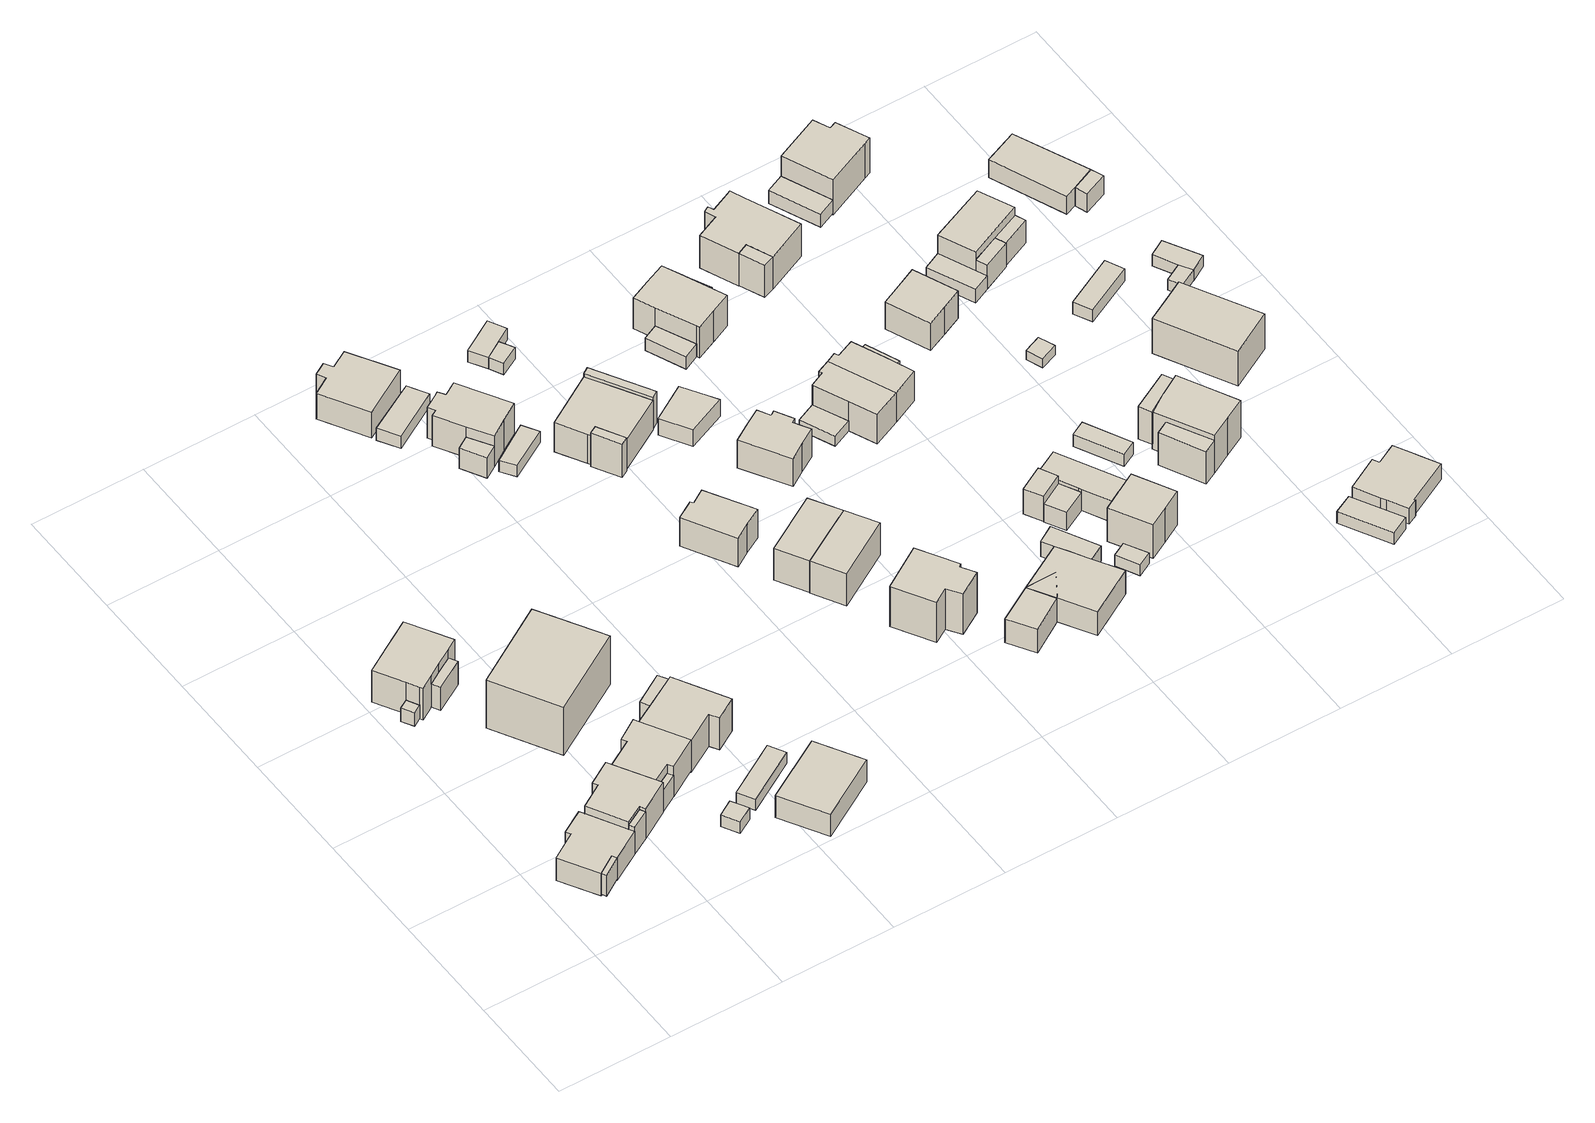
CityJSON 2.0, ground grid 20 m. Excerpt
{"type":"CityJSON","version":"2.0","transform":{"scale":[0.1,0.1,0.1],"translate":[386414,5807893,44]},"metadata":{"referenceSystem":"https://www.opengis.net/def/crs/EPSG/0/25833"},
"CityObjects":{
"building1":{"type":"Building","attributes":{"Gemeindeschluessel":"11000006","BezugspunktDach":"2200","function":"51009_1610","measuredHeight":4.49,"storeysAboveGround":0},"address":[{"country":"Germany","locality":"Berlin"}],"geometry":[{"type":"Solid","lod":"1","boundaries":[[[[0,1,2,3]],[[4,5,6,7]],[[4,7,3,2]],[[5,4,2,1]],[[6,5,1,0]],[[7,6,0,3]]]]}]},
"building2":{"type":"Building","attributes":{"Gemeindeschluessel":"11000006","BezugspunktDach":"2200","function":"31001_1010","measuredHeight":4.86,"storeysAboveGround":1},"address":[{"country":"Germany","locality":"Berlin","thoroughfareNumber":"82C","thoroughfareName":"Schütte-Lanz-Straße"}],"geometry":[{"type":"Solid","lod":"1","boundaries":[[[[3,2,1,8,9,10,11,12,13,14]],[[15,16,17,18,19,20,21,22,23,24]],[[15,24,14,13]],[[16,15,13,12]],[[17,16,12,11]],[[18,17,11,10]],[[19,18,10,9]],[[20,19,9,8]],[[21,20,8,1]],[[22,21,1,2]],[[23,22,2,3]],[[24,23,3,14]]]]}]},
"building3":{"type":"Building","attributes":{"Gemeindeschluessel":"11000006","BezugspunktDach":"2200","function":"51009_1610","measuredHeight":5.76,"storeysAboveGround":0},"address":[{"country":"Germany","locality":"Berlin"}],"geometry":[{"type":"Solid","lod":"1","boundaries":[[[[25,26,27,28]],[[29,30,20,19]],[[29,19,28,27]],[[30,29,27,26]],[[20,30,26,25]],[[19,20,25,28]]]]}]},
"building4":{"type":"Building","attributes":{"Gemeindeschluessel":"11000006","BezugspunktDach":"2200","function":"31001_1010","measuredHeight":9.33,"storeysAboveGround":1},"address":[{"country":"Germany","locality":"Berlin","thoroughfareNumber":"82B","thoroughfareName":"Schütte-Lanz-Straße"}],"geometry":[{"type":"Solid","lod":"1","boundaries":[[[[31,32,33,34,35,36,37,38,39,40]],[[41,42,43,44,45,46,30,29,19,18]],[[41,18,40,39]],[[42,41,39,38]],[[43,42,38,37]],[[44,43,37,36]],[[45,44,36,35]],[[46,45,35,34]],[[30,46,34,33]],[[29,30,33,32]],[[19,29,32,31]],[[18,19,31,40]]]]}]},
"building5":{"type":"Building","attributes":{"Gemeindeschluessel":"11000006","function":"31001_1010"},"address":[{"country":"Germany","locality":"Berlin","thoroughfareNumber":"78","thoroughfareName":"Schütte-Lanz-Straße"}],"children":["building5-1","building5-2","building5-3"]},
"building5-1":{"type":"BuildingPart","attributes":{"BezugspunktDach":"2200","measuredHeight":8.19,"storeysAboveGround":2},"parents":["building5"],"geometry":[{"type":"MultiSurface","lod":"1","boundaries":[[[47,48,49,50,51,52,53,54,55,56]],[[57,58,59,60,61,62,63,64,65,66]],[[57,66,56,55]],[[58,57,55,54]],[[59,58,54,53]],[[60,59,53,52]],[[67,68,69,52,51]],[[61,60,70,71]],[[72,67,71,73,62,61,51,50]],[[63,62,50,49]],[[64,63,49,48]],[[74,75,76,77,74,65,64,48,47]],[[66,65,47,56]],[[71,70,69,68,67]],[[73,71,67,72]],[[77,76,75,74]]]}]},
"building5-2":{"type":"BuildingPart","attributes":{"BezugspunktDach":"2200","measuredHeight":2.91,"storeysAboveGround":2},"parents":["building5"],"geometry":[{"type":"Solid","lod":"1","boundaries":[[[[78,76,75,79]],[[74,77,80,81]],[[74,81,79,75]],[[80,77,76,78]],[[81,80,78,79]],[[74,75,76,77]]]]}]},
"building5-3":{"type":"BuildingPart","attributes":{"BezugspunktDach":"2200","measuredHeight":5.01,"storeysAboveGround":2},"parents":["building5"],"geometry":[{"type":"MultiSurface","lod":"1","boundaries":[[[82,83,68,72]],[[70,84,85,73]],[[84,70,68,83]],[[85,84,83,82]],[[73,85,82,72]],[[70,71,67,68]],[[73,72,67,86,71]]]}]},
"building6":{"type":"Building","attributes":{"Gemeindeschluessel":"11000006","BezugspunktDach":"2200","function":"51009_1610","measuredHeight":4.44,"storeysAboveGround":0},"address":[{"country":"Germany","locality":"Berlin"}],"geometry":[{"type":"Solid","lod":"1","boundaries":[[[[87,88,89,90]],[[91,92,93,94]],[[91,94,90,89]],[[92,91,89,88]],[[93,92,88,87]],[[94,93,87,90]]]]}]},
"building7":{"type":"Building","attributes":{"Gemeindeschluessel":"11000006","BezugspunktDach":"2200","function":"31001_1010","measuredHeight":9.44,"storeysAboveGround":1},"address":[{"country":"Germany","locality":"Berlin","thoroughfareNumber":"82A","thoroughfareName":"Schütte-Lanz-Straße"}],"geometry":[{"type":"Solid","lod":"1","boundaries":[[[[35,95,96,97,98,99,100,101,36]],[[102,103,104,105,106,107,108,109,110]],[[102,110,36,101]],[[103,102,101,100]],[[104,103,100,99]],[[105,104,99,98]],[[106,105,98,97]],[[107,106,97,96]],[[108,107,96,95]],[[109,108,95,35]],[[110,109,35,36]]]]}]},
"building8":{"type":"Building","attributes":{"Gemeindeschluessel":"11000006","BezugspunktDach":"2200","function":"31001_2723","measuredHeight":2.49,"storeysAboveGround":1},"address":[{"country":"Germany","locality":"Berlin","thoroughfareNumber":"84 (2)","thoroughfareName":"Schütte-Lanz-Straße"}],"geometry":[{"type":"Solid","lod":"1","boundaries":[[[[111,112,113,114]],[[115,116,117,118]],[[115,118,114,113]],[[116,115,113,112]],[[117,116,112,111]],[[118,117,111,114]]]]}]},
"building9":{"type":"Building","attributes":{"Gemeindeschluessel":"11000006","BezugspunktDach":"2200","function":"31001_1010","measuredHeight":12.21,"storeysAboveGround":3},"address":[{"country":"Germany","locality":"Berlin","thoroughfareNumber":"80A","thoroughfareName":"Schütte-Lanz-Straße"}],"geometry":[{"type":"Solid","lod":"1","boundaries":[[[[119,120,121,122]],[[123,124,125,126]],[[123,126,122,121]],[[124,123,121,120]],[[125,124,120,119]],[[126,125,119,122]]]]}]},
"building10":{"type":"Building","attributes":{"Gemeindeschluessel":"11000006","function":"31001_1010"},"address":[{"country":"Germany","locality":"Berlin","thoroughfareNumber":"82","thoroughfareName":"Schütte-Lanz-Straße"}],"children":["building10-1","building10-2"]},
"building10-1":{"type":"BuildingPart","attributes":{"BezugspunktDach":"2200","measuredHeight":8.47,"storeysAboveGround":1},"parents":["building10"],"geometry":[{"type":"MultiSurface","lod":"1","boundaries":[[[127,128,129,130,131,132,133,134,135]],[[136,137,138,139,140,141,142,143,144]],[[136,144,135,134]],[[137,145,146,134,133]],[[138,137,133,132]],[[139,138,132,131]],[[140,139,131,130]],[[141,140,130,129]],[[142,141,129,128]],[[143,142,128,127]],[[144,143,127,135]],[[136,146,145,137]]]}]},
"building10-2":{"type":"BuildingPart","attributes":{"BezugspunktDach":"2200","measuredHeight":6.23,"storeysAboveGround":1},"parents":["building10"],"geometry":[{"type":"Solid","lod":"1","boundaries":[[[[146,145,147,148]],[[149,137,136,150]],[[149,150,148,147]],[[137,149,147,145]],[[150,136,146,148]],[[145,146,136,137]]]]}]},
"building11":{"type":"Building","attributes":{"Gemeindeschluessel":"11000006","BezugspunktDach":"2200","function":"31001_2463","measuredHeight":2.31,"storeysAboveGround":1},"address":[{"country":"Germany","locality":"Berlin","thoroughfareNumber":"84 (1)","thoroughfareName":"Schütte-Lanz-Straße"}],"geometry":[{"type":"Solid","lod":"1","boundaries":[[[[151,152,153,154]],[[155,156,157,158]],[[155,158,154,153]],[[156,155,153,152]],[[157,156,152,151]],[[158,157,151,154]]]]}]},
"building12":{"type":"Building","attributes":{"Gemeindeschluessel":"11000006","BezugspunktDach":"2200","function":"31001_1010","measuredHeight":4.84,"storeysAboveGround":1},"address":[{"country":"Germany","locality":"Berlin","thoroughfareNumber":"84","thoroughfareName":"Schütte-Lanz-Straße"}],"geometry":[{"type":"Solid","lod":"1","boundaries":[[[[159,160,161,162]],[[163,164,165,166]],[[163,166,162,161]],[[164,163,161,160]],[[165,164,160,159]],[[166,165,159,162]]]]}]},
"building13":{"type":"Building","attributes":{"Gemeindeschluessel":"11000006","BezugspunktDach":"2200","function":"31001_1010","measuredHeight":5.54,"storeysAboveGround":1},"address":[{"country":"Germany","locality":"Berlin","thoroughfareNumber":"73","thoroughfareName":"Schütte-Lanz-Straße"}],"geometry":[{"type":"Solid","lod":"1","boundaries":[[[[167,168,169,170,171,172,173,174]],[[175,176,177,178,179,180,181,182]],[[175,182,174,173]],[[176,175,173,172]],[[177,176,172,171]],[[178,177,171,170]],[[179,178,170,169]],[[180,179,169,168]],[[181,180,168,167]],[[182,181,167,174]]]]}]},
"building14":{"type":"Building","attributes":{"Gemeindeschluessel":"11000006","BezugspunktDach":"2200","function":"31001_2463","measuredHeight":2.65,"storeysAboveGround":1},"address":[{"country":"Germany","locality":"Berlin","thoroughfareNumber":"73 (1)","thoroughfareName":"Schütte-Lanz-Straße"}],"geometry":[{"type":"Solid","lod":"1","boundaries":[[[[183,184,185,186]],[[187,188,189,190]],[[187,190,186,185]],[[188,187,185,184]],[[189,188,184,183]],[[190,189,183,186]]]]}]},
"building15":{"type":"Building","attributes":{"Gemeindeschluessel":"11000006","function":"31001_1010"},"address":[{"country":"Germany","locality":"Berlin","thoroughfareNumber":"75","thoroughfareName":"Schütte-Lanz-Straße"}],"children":["building15-1","building15-2"]},
"building15-1":{"type":"BuildingPart","attributes":{"BezugspunktDach":"2200","measuredHeight":8.78,"storeysAboveGround":1},"parents":["building15"],"geometry":[{"type":"Solid","lod":"1","boundaries":[[[[191,192,193,194,195,196,197,198,199,200,201]],[[202,203,204,205,206,207,208,209,210,211,212]],[[202,212,201,200]],[[203,202,200,199]],[[204,203,199,198]],[[205,204,198,197]],[[206,205,197,196]],[[207,206,196,195]],[[208,207,195,194]],[[209,208,194,193]],[[210,209,193,192]],[[211,213,214,210,192,191]],[[212,211,191,201]],[[210,214,213,211]]]]}]},
"building15-2":{"type":"BuildingPart","attributes":{"BezugspunktDach":"2200","measuredHeight":4.42,"storeysAboveGround":1},"parents":["building15"],"geometry":[{"type":"Solid","lod":"1","boundaries":[[[[215,214,213,216]],[[211,210,217,218]],[[211,218,216,213]],[[217,210,214,215]],[[218,217,215,216]],[[210,211,213,214]]]]}]},
"building16":{"type":"Building","attributes":{"Gemeindeschluessel":"11000006","BezugspunktDach":"2200","function":"31001_2463","measuredHeight":2.71,"storeysAboveGround":1},"address":[{"country":"Germany","locality":"Berlin","thoroughfareNumber":"75 (1)","thoroughfareName":"Schütte-Lanz-Straße"}],"geometry":[{"type":"Solid","lod":"1","boundaries":[[[[219,220,221,222]],[[223,224,225,226]],[[223,226,222,221]],[[224,223,221,220]],[[225,224,220,219]],[[226,225,219,222]]]]}]},
"building17":{"type":"Building","attributes":{"Gemeindeschluessel":"11000006","BezugspunktDach":"2200","function":"31001_1010","measuredHeight":7.59,"storeysAboveGround":1},"address":[{"country":"Germany","locality":"Berlin","thoroughfareNumber":"81","thoroughfareName":"Schütte-Lanz-Straße"}],"geometry":[{"type":"Solid","lod":"1","boundaries":[[[[227,228,229,230,231,232,233,234]],[[235,236,237,238,239,240,241,242]],[[235,242,234,233]],[[236,235,233,232]],[[237,236,232,231]],[[238,237,231,230]],[[239,238,230,229]],[[240,239,229,228]],[[241,240,228,227]],[[242,241,227,234]]]]}]},
"building18":{"type":"Building","attributes":{"Gemeindeschluessel":"11000006","BezugspunktDach":"2200","function":"51009_1610","measuredHeight":7.21,"storeysAboveGround":0},"address":[{"country":"Germany","locality":"Berlin"}],"geometry":[{"type":"Solid","lod":"1","boundaries":[[[[243,244,245,246]],[[247,248,249,250]],[[247,250,246,245]],[[248,247,245,244]],[[249,248,244,243]],[[250,249,243,246]]]]}]},
"building19":{"type":"Building","attributes":{"Gemeindeschluessel":"11000006","BezugspunktDach":"2200","function":"31001_1010","measuredHeight":7.98,"storeysAboveGround":1},"address":[{"country":"Germany","locality":"Berlin","thoroughfareNumber":"77","thoroughfareName":"Schütte-Lanz-Straße"}],"geometry":[{"type":"Solid","lod":"1","boundaries":[[[[251,252,253,254,255,256,257,258]],[[259,260,261,262,263,264,265,266]],[[259,266,258,257]],[[260,259,257,256]],[[261,260,256,255]],[[262,261,255,254]],[[263,262,254,253]],[[264,263,253,252]],[[265,264,252,251]],[[266,265,251,258]]]]}]},
"building20":{"type":"Building","attributes":{"Gemeindeschluessel":"11000006","BezugspunktDach":"2200","function":"31001_1010","measuredHeight":9.5,"storeysAboveGround":1},"address":[{"country":"Germany","locality":"Berlin","thoroughfareNumber":"83","thoroughfareName":"Schütte-Lanz-Straße"}],"geometry":[{"type":"Solid","lod":"1","boundaries":[[[[267,268,269,270]],[[271,272,273,274]],[[271,274,270,269]],[[272,271,269,268]],[[273,272,268,267]],[[274,273,267,270]]]]}]},
"building21":{"type":"Building","attributes":{"Gemeindeschluessel":"11000006","BezugspunktDach":"2200","function":"31001_1010","measuredHeight":9.6,"storeysAboveGround":1},"address":[{"country":"Germany","locality":"Berlin","thoroughfareNumber":"83A","thoroughfareName":"Schütte-Lanz-Straße"}],"geometry":[{"type":"Solid","lod":"1","boundaries":[[[[275,276,268,277,267]],[[278,279,280,281,282]],[[278,282,267,277]],[[279,278,277,268]],[[280,279,268,276]],[[281,280,276,275]],[[282,281,275,267]]]]}]},
"building22":{"type":"Building","attributes":{"Gemeindeschluessel":"11000006","BezugspunktDach":"2200","function":"51009_1610","measuredHeight":2.47,"storeysAboveGround":0},"address":[{"country":"Germany","locality":"Berlin"}],"geometry":[{"type":"Solid","lod":"1","boundaries":[[[[283,284,285,286]],[[287,288,289,290]],[[287,290,286,285]],[[288,287,285,284]],[[289,288,284,283]],[[290,289,283,286]]]]}]},
"building23":{"type":"Building","attributes":{"Gemeindeschluessel":"11000006","BezugspunktDach":"2200","function":"31001_2723","measuredHeight":2.46,"storeysAboveGround":1},"address":[{"country":"Germany","locality":"Berlin","thoroughfareNumber":"75 (2)","thoroughfareName":"Schütte-Lanz-Straße"}],"geometry":[{"type":"Solid","lod":"1","boundaries":[[[[286,285,291,292,293]],[[294,295,287,290,296]],[[294,296,293,292]],[[295,294,292,291]],[[287,295,291,285]],[[290,287,285,286]],[[296,290,286,293]]]]}]},
"building24":{"type":"Building","attributes":{"Gemeindeschluessel":"11000006","function":"31001_1010"},"address":[{"country":"Germany","locality":"Berlin","thoroughfareNumber":"85","thoroughfareName":"Schütte-Lanz-Straße"}],"children":["building24-1","building24-2"]},
"building24-1":{"type":"BuildingPart","attributes":{"BezugspunktDach":"2200","measuredHeight":10.69,"storeysAboveGround":2},"parents":["building24"],"geometry":[{"type":"Solid","lod":"1","boundaries":[[[[297,298,299,300,301,302,303,304]],[[305,306,307,308,309,310,311,312]],[[305,312,304,303]],[[306,305,303,302]],[[307,306,302,301]],[[308,307,301,300]],[[309,308,300,299]],[[310,309,299,298]],[[311,310,298,297]],[[312,311,297,304]]]]}]},
"building24-2":{"type":"BuildingPart","attributes":{"BezugspunktDach":"2200","measuredHeight":8.4,"storeysAboveGround":2},"parents":["building24"],"geometry":[{"type":"Solid","lod":"1","boundaries":[[[[313,314,315,316]],[[317,318,319,320]],[[317,320,316,315]],[[318,317,315,314]],[[319,318,314,313]],[[320,319,313,316]]]]}]},
"building25":{"type":"Building","attributes":{"Gemeindeschluessel":"11000006","BezugspunktDach":"2200","function":"51009_1610","measuredHeight":6.86,"storeysAboveGround":0},"address":[{"country":"Germany","locality":"Berlin"}],"geometry":[{"type":"Solid","lod":"1","boundaries":[[[[321,322,323,324]],[[325,326,327,328]],[[325,328,324,323]],[[326,325,323,322]],[[327,326,322,321]],[[328,327,321,324]]]]}]},
"building26":{"type":"Building","attributes":{"Gemeindeschluessel":"11000006","BezugspunktDach":"2200","function":"31001_2463","measuredHeight":4.53,"storeysAboveGround":1},"address":[{"country":"Germany","locality":"Berlin","thoroughfareNumber":"77 (1)","thoroughfareName":"Schütte-Lanz-Straße"}],"geometry":[{"type":"Solid","lod":"1","boundaries":[[[[329,330,331,332,333]],[[334,335,336,337,338]],[[334,338,333,332]],[[335,334,332,331]],[[336,335,331,330]],[[337,336,330,329]],[[338,337,329,333]]]]}]},
"building27":{"type":"Building","attributes":{"Gemeindeschluessel":"11000006","BezugspunktDach":"2200","function":"31001_1010","measuredHeight":8.02,"storeysAboveGround":1},"address":[{"country":"Germany","locality":"Berlin","thoroughfareNumber":"2","thoroughfareName":"Sandhofweg"}],"geometry":[{"type":"Solid","lod":"1","boundaries":[[[[339,340,341,342,343,344,345,346,347,348]],[[349,350,351,352,353,354,355,356,357,358]],[[349,358,348,347]],[[350,349,347,346]],[[351,350,346,345]],[[352,351,345,344]],[[353,352,344,343]],[[354,353,343,342]],[[355,354,342,341]],[[356,355,341,340]],[[357,356,340,339]],[[358,357,339,348]]]]}]},
"building28":{"type":"Building","attributes":{"Gemeindeschluessel":"11000006","function":"31001_1010"},"address":[{"country":"Germany","locality":"Berlin","thoroughfareNumber":"44","thoroughfareName":"Silzer Weg"}],"children":["building28-1","building28-2"]},
"building28-1":{"type":"BuildingPart","attributes":{"BezugspunktDach":"2200","measuredHeight":6.18,"storeysAboveGround":1},"parents":["building28"],"geometry":[{"type":"Solid","lod":"1","boundaries":[[[[359,360,361,362,363,364,365]],[[366,367,368,369,370,371,372]],[[366,372,365,364]],[[367,366,364,363]],[[368,367,363,362]],[[369,368,362,361]],[[370,369,361,360]],[[371,370,360,359]],[[372,371,359,365]]]]}]},
"building28-2":{"type":"BuildingPart","attributes":{"BezugspunktDach":"2200","measuredHeight":6.18,"storeysAboveGround":1},"parents":["building28"],"geometry":[{"type":"Solid","lod":"1","boundaries":[[[[373,359,374,365,375]],[[372,376,371,377,378]],[[372,378,375,365]],[[376,372,365,374]],[[371,376,374,359]],[[377,371,359,373]],[[378,377,373,375]]]]}]},
"building29":{"type":"Building","attributes":{"Gemeindeschluessel":"11000006","BezugspunktDach":"2200","function":"31001_2463","measuredHeight":2.67,"storeysAboveGround":1},"address":[{"country":"Germany","locality":"Berlin","thoroughfareNumber":"3 (1)","thoroughfareName":"Sandhofweg"}],"geometry":[{"type":"Solid","lod":"1","boundaries":[[[[379,380,381,382]],[[383,384,385,386]],[[383,386,382,381]],[[384,383,381,380]],[[385,384,380,379]],[[386,385,379,382]]]]}]},
"building30":{"type":"Building","attributes":{"Gemeindeschluessel":"11000006","BezugspunktDach":"2200","function":"31001_2463","measuredHeight":2.14,"storeysAboveGround":1},"address":[{"country":"Germany","locality":"Berlin","thoroughfareNumber":"4 (1)","thoroughfareName":"Sandhofweg"}],"geometry":[{"type":"Solid","lod":"1","boundaries":[[[[387,388,389,390]],[[391,392,393,394]],[[391,394,390,389]],[[392,391,389,388]],[[393,392,388,387]],[[394,393,387,390]]]]}]},
"building31":{"type":"Building","attributes":{"Gemeindeschluessel":"11000006","BezugspunktDach":"2200","function":"51009_1610","measuredHeight":3.08,"storeysAboveGround":0},"address":[{"country":"Germany","locality":"Berlin"}],"geometry":[{"type":"Solid","lod":"1","boundaries":[[[[395,396,397,398]],[[399,400,401,402]],[[399,402,398,397]],[[400,399,397,396]],[[401,400,396,395]],[[402,401,395,398]]]]}]},
"building32":{"type":"Building","attributes":{"Gemeindeschluessel":"11000006","function":"31001_1010"},"address":[{"country":"Germany","locality":"Berlin","thoroughfareNumber":"3","thoroughfareName":"Sandhofweg"}],"children":["building32-1","building32-2"]},
"building32-1":{"type":"BuildingPart","attributes":{"BezugspunktDach":"2200","measuredHeight":8.75,"storeysAboveGround":2},"parents":["building32"],"geometry":[{"type":"MultiSurface","lod":"1","boundaries":[[[403,404,405,406,407,408,409,410,411,412]],[[413,414,415,416,417,418,419,384,383,420]],[[413,420,412,411]],[[414,413,411,410]],[[415,414,410,409]],[[421,422,415,409,408]],[[417,416,408,407]],[[418,417,407,406]],[[419,418,406,405]],[[384,419,405,404]],[[383,384,404,403]],[[420,383,403,412]],[[423,416,415,422,421]]]}]},
"building32-2":{"type":"BuildingPart","attributes":{"BezugspunktDach":"2200","measuredHeight":4.43,"storeysAboveGround":2},"parents":["building32"],"geometry":[{"type":"MultiSurface","lod":"1","boundaries":[[[421,424,425,422]],[[426,427,416,415]],[[426,415,422,425]],[[427,426,425,424]],[[416,427,424,421]],[[416,428,416,415]],[[415,416,428,421,422]]]}]},
"building33":{"type":"Building","attributes":{"Gemeindeschluessel":"11000006","BezugspunktDach":"2200","function":"31001_2463","measuredHeight":3.23,"storeysAboveGround":1},"address":[{"country":"Germany","locality":"Berlin","thoroughfareNumber":"44 (1)","thoroughfareName":"Silzer Weg"}],"geometry":[{"type":"Solid","lod":"1","boundaries":[[[[397,396,429,430,431]],[[432,433,434,435,436]],[[432,436,431,430]],[[433,432,430,429]],[[434,433,429,396]],[[435,434,396,397]],[[436,435,397,431]]]]}]},
"building34":{"type":"Building","attributes":{"Gemeindeschluessel":"11000006","BezugspunktDach":"2200","function":"31001_1010","measuredHeight":6.93,"storeysAboveGround":2},"address":[{"country":"Germany","locality":"Berlin","thoroughfareNumber":"4","thoroughfareName":"Sandhofweg"}],"geometry":[{"type":"Solid","lod":"1","boundaries":[[[[437,438,439,440,441,442,443]],[[444,445,446,447,448,392,391]],[[444,391,443,442]],[[445,444,442,441]],[[446,445,441,440]],[[447,446,440,439]],[[448,447,439,438]],[[392,448,438,437]],[[391,392,437,443]]]]}]},
"building35":{"type":"Building","attributes":{"Gemeindeschluessel":"11000006","BezugspunktDach":"2200","function":"31001_2463","measuredHeight":2.28,"storeysAboveGround":1},"address":[{"country":"Germany","locality":"Berlin","thoroughfareNumber":"42 (1)","thoroughfareName":"Silzer Weg"}],"geometry":[{"type":"Solid","lod":"1","boundaries":[[[[449,450,451,452]],[[453,454,455,456]],[[453,456,452,451]],[[454,453,451,450]],[[455,454,450,449]],[[456,455,449,452]]]]}]},
"building36":{"type":"Building","attributes":{"Gemeindeschluessel":"11000006","BezugspunktDach":"2200","function":"51009_1610","measuredHeight":5.42,"storeysAboveGround":0},"address":[{"country":"Germany","locality":"Berlin"}],"geometry":[{"type":"Solid","lod":"1","boundaries":[[[[457,458,459,460]],[[461,462,463,464]],[[461,464,460,459]],[[462,461,459,458]],[[463,462,458,457]],[[464,463,457,460]]]]}]},
"building37":{"type":"Building","attributes":{"Gemeindeschluessel":"11000006","BezugspunktDach":"2200","function":"31001_1010","measuredHeight":6.86,"storeysAboveGround":2},"address":[{"country":"Germany","locality":"Berlin","thoroughfareNumber":"4A","thoroughfareName":"Sandhofweg"}],"geometry":[{"type":"Solid","lod":"1","boundaries":[[[[439,465,466,467,468,469,440]],[[470,471,472,473,474,447,446]],[[470,446,440,469]],[[471,470,469,468]],[[472,471,468,467]],[[473,472,467,466]],[[474,473,466,465]],[[447,474,465,439]],[[446,447,439,440]]]]}]},
"building38":{"type":"Building","attributes":{"Gemeindeschluessel":"11000006","function":"31001_1010"},"address":[{"country":"Germany","locality":"Berlin","thoroughfareNumber":"42A","thoroughfareName":"Silzer Weg"}],"children":["building38-1","building38-2"]},
"building38-1":{"type":"BuildingPart","attributes":{"BezugspunktDach":"2200","measuredHeight":5.32,"storeysAboveGround":1},"parents":["building38"],"geometry":[{"type":"MultiSurface","lod":"1","boundaries":[[[475,476,477,478,479,480,481,482]],[[483,484,485,486,487,488,489,490]],[[483,490,482,481]],[[484,483,481,480]],[[485,484,480,479]],[[486,485,479,478]],[[487,486,478,477]],[[491,492,477,476]],[[489,493,491,488,476,475]],[[490,489,475,482]],[[488,487,492,491]],[[488,491,493,489]]]}]},
"building38-2":{"type":"BuildingPart","attributes":{"BezugspunktDach":"2200","measuredHeight":3.89,"storeysAboveGround":1},"parents":["building38"],"geometry":[{"type":"MultiSurface","lod":"1","boundaries":[[[494,492,493,495]],[[489,487,496,497]],[[489,497,495,493]],[[496,487,492,494]],[[497,496,494,495]],[[488,491,492,487]],[[493,491,488,489]]]}]},
"building39":{"type":"Building","attributes":{"Gemeindeschluessel":"11000006","BezugspunktDach":"2200","function":"31001_2463","measuredHeight":2.87,"storeysAboveGround":1},"address":[{"country":"Germany","locality":"Berlin","thoroughfareNumber":"4A (1)","thoroughfareName":"Sandhofweg"}],"geometry":[{"type":"Solid","lod":"1","boundaries":[[[[498,499,500,501]],[[502,503,504,505]],[[502,505,501,500]],[[503,502,500,499]],[[504,503,499,498]],[[505,504,498,501]]]]}]},
"building40":{"type":"Building","attributes":{"Gemeindeschluessel":"11000006","BezugspunktDach":"2200","function":"31001_1010","measuredHeight":9.39,"storeysAboveGround":1},"address":[{"country":"Germany","locality":"Berlin","thoroughfareNumber":"42","thoroughfareName":"Silzer Weg"}],"geometry":[{"type":"Solid","lod":"1","boundaries":[[[[506,507,508,509,510,511,512]],[[513,514,515,516,517,518,519]],[[513,519,512,511]],[[514,513,511,510]],[[515,514,510,509]],[[516,515,509,508]],[[517,516,508,507]],[[518,517,507,506]],[[519,518,506,512]]]]}]},
"building41":{"type":"Building","attributes":{"Gemeindeschluessel":"11000006","function":"31001_1010"},"address":[{"country":"Germany","locality":"Berlin","thoroughfareNumber":"5","thoroughfareName":"Sandhofweg"}],"children":["building41-1","building41-2"]},
"building41-1":{"type":"BuildingPart","attributes":{"BezugspunktDach":"2200","measuredHeight":6.99,"storeysAboveGround":2},"parents":["building41"],"geometry":[{"type":"MultiSurface","lod":"1","boundaries":[[[520,521,522,523,524,525,526,527,528,529,530,531]],[[532,533,534,535,536,537,538,539,540,541,542,543]],[[532,543,531,530]],[[533,532,530,529]],[[534,533,529,528]],[[535,534,528,527]],[[536,535,527,526]],[[537,536,526,525]],[[538,537,525,524]],[[539,538,524,523]],[[540,539,523,522]],[[541,540,544,545,546,521,522,521]],[[542,541,546,547]],[[543,542,520,531]],[[522,521,546,545,544]],[[547,546,521,520]]]}]},
"building41-2":{"type":"BuildingPart","attributes":{"BezugspunktDach":"2200","measuredHeight":6.87,"storeysAboveGround":2},"parents":["building41"],"geometry":[{"type":"MultiSurface","lod":"1","boundaries":[[[548,522,521,520]],[[546,545,549,547]],[[549,545,522,548]],[[547,549,548,520]],[[546,547,550,520,521]],[[546,521,522,545]]]}]},
"building42":{"type":"Building","attributes":{"Gemeindeschluessel":"11000006","BezugspunktDach":"2200","function":"31001_2463","measuredHeight":2.59,"storeysAboveGround":1},"address":[{"country":"Germany","locality":"Berlin","thoroughfareNumber":"40 (1)","thoroughfareName":"Silzer Weg"}],"geometry":[{"type":"Solid","lod":"1","boundaries":[[[[551,552,553,554]],[[555,556,557,558]],[[555,558,554,553]],[[556,555,553,552]],[[557,556,552,551]],[[558,557,551,554]]]]}]},
"building43":{"type":"Building","attributes":{"Gemeindeschluessel":"11000006","BezugspunktDach":"2200","function":"31001_1010","measuredHeight":7.5,"storeysAboveGround":1},"address":[{"country":"Germany","locality":"Berlin","thoroughfareNumber":"6","thoroughfareName":"Sandhofweg"}],"geometry":[{"type":"Solid","lod":"1","boundaries":[[[[559,560,561,562,563,564]],[[565,566,567,568,569,570]],[[565,570,564,563]],[[566,565,563,562]],[[567,566,562,561]],[[568,567,561,560]],[[569,568,560,559]],[[570,569,559,564]]]]}]},
"building44":{"type":"Building","attributes":{"Gemeindeschluessel":"11000006","BezugspunktDach":"2200","function":"31001_2723","measuredHeight":2.01,"storeysAboveGround":1},"address":[{"country":"Germany","locality":"Berlin","thoroughfareNumber":"6 (1)","thoroughfareName":"Sandhofweg"}],"geometry":[{"type":"Solid","lod":"1","boundaries":[[[[571,572,573,574]],[[575,576,577,578]],[[575,578,574,573]],[[576,575,573,572]],[[577,576,572,571]],[[578,577,571,574]]]]}]},
"building45":{"type":"Building","attributes":{"Gemeindeschluessel":"11000006","function":"31001_1010"},"address":[{"country":"Germany","locality":"Berlin","thoroughfareNumber":"40","thoroughfareName":"Silzer Weg"}],"children":["building45-1","building45-2","building45-3"]},
"building45-1":{"type":"BuildingPart","attributes":{"BezugspunktDach":"2200","measuredHeight":9.13,"storeysAboveGround":1},"parents":["building45"],"geometry":[{"type":"MultiSurface","lod":"1","boundaries":[[[579,580,581,582,583,584]],[[585,586,587,588,589,590]],[[591,592,593,590,584,583]],[[594,591,585,583,582]],[[587,586,582,581]],[[588,587,581,580]],[[589,588,580,579]],[[590,595,596,597,579,584]],[[585,593,592,591]],[[598,586,585,591,594]],[[589,597,596,595]]]}]},
"building45-2":{"type":"BuildingPart","attributes":{"BezugspunktDach":"2200","measuredHeight":7,"storeysAboveGround":1},"parents":["building45"],"geometry":[{"type":"MultiSurface","lod":"1","boundaries":[[[592,594,599,600]],[[601,586,593,602]],[[601,602,600,599]],[[586,601,599,594]],[[602,593,592,600]],[[593,603,585,591,592]],[[594,591,585,586]]]}]},
"building45-3":{"type":"BuildingPart","attributes":{"BezugspunktDach":"2200","measuredHeight":7,"storeysAboveGround":1},"parents":["building45"],"geometry":[{"type":"Solid","lod":"1","boundaries":[[[[604,597,596,605]],[[595,589,606,607]],[[595,607,605,596]],[[606,589,597,604]],[[607,606,604,605]],[[596,597,589,595]]]]}]},
"building46":{"type":"Building","attributes":{"Gemeindeschluessel":"11000006","BezugspunktDach":"2200","function":"31001_2463","measuredHeight":3.34,"storeysAboveGround":1},"address":[{"country":"Germany","locality":"Berlin","thoroughfareNumber":"8 (1)","thoroughfareName":"Sandhofweg"}],"geometry":[{"type":"Solid","lod":"1","boundaries":[[[[608,609,610,611]],[[612,613,614,615]],[[612,615,611,610]],[[613,612,610,609]],[[614,613,609,608]],[[615,614,608,611]]]]}]},
"building47":{"type":"Building","attributes":{"Gemeindeschluessel":"11000006","BezugspunktDach":"2200","function":"31001_2463","measuredHeight":2.57,"storeysAboveGround":1},"address":[{"country":"Germany","locality":"Berlin","thoroughfareNumber":"41 (2)","thoroughfareName":"Silzer Weg"}],"geometry":[{"type":"Solid","lod":"1","boundaries":[[[[616,617,618,619]],[[620,621,622,623]],[[620,623,619,618]],[[621,620,618,617]],[[622,621,617,616]],[[623,622,616,619]]]]}]},
"building48":{"type":"Building","attributes":{"Gemeindeschluessel":"11000006","function":"31001_1010"},"address":[{"country":"Germany","locality":"Berlin","thoroughfareNumber":"7","thoroughfareName":"Sandhofweg"}],"children":["building48-1","building48-2"]},
"building48-1":{"type":"BuildingPart","attributes":{"BezugspunktDach":"2200","measuredHeight":10.33,"storeysAboveGround":2},"parents":["building48"],"geometry":[{"type":"MultiSurface","lod":"1","boundaries":[[[624,625,626,627,628,629,630,631]],[[632,633,634,635,636,637,638,639]],[[632,639,631,630]],[[633,632,630,629]],[[634,633,629,628]],[[635,634,628,627]],[[636,635,627,626]],[[637,636,626,625]],[[638,637,625,624]],[[639,638,640,641,642,643,644,624,631]],[[644,643,642,641,640]]]}]},
"building48-2":{"type":"BuildingPart","attributes":{"BezugspunktDach":"2200","measuredHeight":2.79,"storeysAboveGround":2},"parents":["building48"],"geometry":[{"type":"MultiSurface","lod":"1","boundaries":[[[645,643,642,646]],[[641,640,647,648]],[[641,648,646,642]],[[647,640,643,645]],[[648,647,645,646]],[[640,641,649,642,643]]]}]},
"building49":{"type":"Building","attributes":{"Gemeindeschluessel":"11000006","function":"31001_1010"},"address":[{"country":"Germany","locality":"Berlin","thoroughfareNumber":"8","thoroughfareName":"Sandhofweg"}],"children":["building49-1","building49-2"]},
"building49-1":{"type":"BuildingPart","attributes":{"BezugspunktDach":"2200","measuredHeight":8.8,"storeysAboveGround":1},"parents":["building49"],"geometry":[{"type":"MultiSurface","lod":"1","boundaries":[[[650,651,652,653]],[[654,655,656,612]],[[654,612,653,652]],[[655,654,652,651]],[[657,658,659,655,651,650]],[[612,656,650,653]],[[656,659,658,657]]]}]},
"building49-2":{"type":"BuildingPart","attributes":{"BezugspunktDach":"2200","measuredHeight":5.17,"storeysAboveGround":1},"parents":["building49"],"geometry":[{"type":"Solid","lod":"1","boundaries":[[[[660,661,658,657]],[[659,662,613,656]],[[662,659,658,661]],[[613,662,661,660]],[[656,613,660,657]],[[659,656,657,658]]]]}]},
"building50":{"type":"Building","attributes":{"Gemeindeschluessel":"11000006","BezugspunktDach":"2200","function":"31001_1010","measuredHeight":3.99,"storeysAboveGround":1},"address":[{"country":"Germany","locality":"Berlin","thoroughfareNumber":"41","thoroughfareName":"Silzer Weg"}],"geometry":[{"type":"Solid","lod":"1","boundaries":[[[[663,664,665,666,667,668,669,670,671,672,673,674]],[[675,676,677,678,679,680,681,682,683,684,685,686]],[[675,686,674,673]],[[676,675,673,672]],[[677,676,672,671]],[[678,677,671,670]],[[679,678,670,669]],[[680,679,669,668]],[[681,680,668,667]],[[682,681,667,666]],[[683,682,666,665]],[[684,683,665,664]],[[685,684,664,663]],[[686,685,663,674]]]]}]},
"building51":{"type":"Building","attributes":{"Gemeindeschluessel":"11000006","BezugspunktDach":"2200","function":"51009_1610","measuredHeight":4.88,"storeysAboveGround":0},"address":[{"country":"Germany","locality":"Berlin"}],"geometry":[{"type":"Solid","lod":"1","boundaries":[[[[687,688,689,690]],[[691,692,693,694]],[[691,694,690,689]],[[692,691,689,688]],[[693,692,688,687]],[[694,693,687,690]]]]}]},
"building52":{"type":"Building","attributes":{"Gemeindeschluessel":"11000006","BezugspunktDach":"2200","function":"51009_1610","measuredHeight":2.64,"storeysAboveGround":0},"address":[{"country":"Germany","locality":"Berlin"}],"geometry":[{"type":"Solid","lod":"1","boundaries":[[[[695,696,697,698]],[[699,700,701,702]],[[699,702,698,697]],[[700,699,697,696]],[[701,700,696,695]],[[702,701,695,698]]]]}]},
"building53":{"type":"Building","attributes":{"Gemeindeschluessel":"11000006","BezugspunktDach":"2200","function":"31001_1010","measuredHeight":8.57,"storeysAboveGround":2},"address":[{"country":"Germany","locality":"Berlin","thoroughfareNumber":"38, 38A","thoroughfareName":"Silzer Weg"}],"geometry":[{"type":"Solid","lod":"1","boundaries":[[[[703,704,705,706,707]],[[708,709,710,711,712]],[[708,712,707,706]],[[709,708,706,705]],[[710,709,705,704]],[[711,710,704,703]],[[712,711,703,707]]]]}]},
"building54":{"type":"Building","attributes":{"Gemeindeschluessel":"11000006","BezugspunktDach":"2200","function":"31001_2723","measuredHeight":0.96,"storeysAboveGround":1},"address":[{"country":"Germany","locality":"Berlin","thoroughfareNumber":"38 (1)","thoroughfareName":"Silzer Weg"}],"geometry":[{"type":"Solid","lod":"1","boundaries":[[[[713,714,715,716]],[[717,718,719,720]],[[717,720,716,715]],[[718,717,715,714]],[[719,718,714,713]],[[720,719,713,716]]]]}]},
"building55":{"type":"Building","attributes":{"Gemeindeschluessel":"11000006","BezugspunktDach":"2200","function":"31001_2723","measuredHeight":2.26,"storeysAboveGround":1},"address":[{"country":"Germany","locality":"Berlin","thoroughfareNumber":"14 (2)","thoroughfareName":"Sandhofweg"}],"geometry":[{"type":"Solid","lod":"1","boundaries":[[[[721,722,723,724]],[[725,726,727,728]],[[725,728,724,723]],[[726,725,723,722]],[[727,726,722,721]],[[728,727,721,724]]]]}]},
"building56":{"type":"Building","attributes":{"Gemeindeschluessel":"11000006","BezugspunktDach":"2200","function":"31001_1010","measuredHeight":3.9,"storeysAboveGround":1},"address":[{"country":"Germany","locality":"Berlin","thoroughfareNumber":"14","thoroughfareName":"Sandhofweg"}],"geometry":[{"type":"Solid","lod":"1","boundaries":[[[[729,730,731,732,733]],[[734,735,736,737,738]],[[734,738,733,732]],[[735,734,732,731]],[[736,735,731,730]],[[737,736,730,729]],[[738,737,729,733]]]]}]},
"building57":{"type":"Building","attributes":{"Gemeindeschluessel":"11000006","BezugspunktDach":"2200","function":"31001_2463","measuredHeight":2.38,"storeysAboveGround":1},"address":[{"country":"Germany","locality":"Berlin","thoroughfareNumber":"14 (1)","thoroughfareName":"Sandhofweg"}],"geometry":[{"type":"Solid","lod":"1","boundaries":[[[[723,722,739,740,741]],[[742,743,744,745,746]],[[742,746,741,740]],[[743,742,740,739]],[[744,743,739,722]],[[745,744,722,723]],[[746,745,723,741]]]]}]},
"building58":{"type":"Building","attributes":{"Gemeindeschluessel":"11000006","BezugspunktDach":"2200","function":"51009_1610","measuredHeight":3.99,"storeysAboveGround":0},"address":[{"country":"Germany","locality":"Berlin"}],"geometry":[{"type":"Solid","lod":"1","boundaries":[[[[747,748,731,730]],[[749,750,751,752]],[[749,752,730,731]],[[750,749,731,748]],[[751,750,748,747]],[[752,751,747,730]]]]}]}
},
"vertices":[
[71,75,71],[104,96,71],[100,104,71],[67,83,71],[100,104,26],[104,96,26],[71,75,26],[67,83,26],
[156,126,71],[151,135,71],[115,198,71],[110,206,71],[70,183,71],[75,175,71],[29,147,71],[75,175,22],[70,183,22],[110,206,22],[115,198,22],[151,135,22],[156,126,22],[104,96,22],[100,104,22],[67,83,22],[29,147,22],
[156,126,80],[187,143,80],[182,152,80],[151,135,80],[182,152,22],[187,143,22],
[151,135,87],[182,152,87],[187,143,87],[239,173,87],[233,183,87],[196,246,87],[191,255,87],[151,231,87],[156,223,87],[115,198,87],[156,223,22],[151,231,22],[191,255,22],[196,246,22],[233,183,22],[239,173,22],
[32,549,96],[43,529,96],[46,525,96],[70,539,96],[93,553,96],[121,569,96],[141,581,96],[98,654,96],[50,626,96],[3,598,96],[50,626,28],[98,654,28],[141,581,28],[121,569,28],[93,553,28],[70,539,28],[46,525,28],[43,529,28],[32,549,28],[3,598,28],[93,553,79],[121,569,79],[121,569,57],[121,569,29],[93,553,29],[70,539,79],[70,539,29],[32,549,29],[32,549,58],[43,529,58],[43,529,29],
[28,520,58],[16,540,58],[28,520,29],[16,540,29],
[78,525,79],[129,555,79],[129,555,29],[78,525,29],[93,553,32],
[239,173,68],[270,191,68],[264,200,68],[233,183,68],[264,200,23],[270,191,23],[239,173,23],[233,183,23],
[264,200,87],[270,191,87],[322,222,87],[278,297,87],[274,305,87],[236,281,87],[241,272,87],[241,272,21],[236,281,21],[274,305,21],[278,297,21],[322,222,21],[270,191,21],[264,200,21],[233,183,21],[196,246,21],
[311,76,44],[339,92,44],[322,120,44],[295,104,44],[322,120,19],[339,92,19],[311,76,19],[295,104,19],
[180,350,129],[319,432,129],[253,543,129],[116,461,129],[253,543,25],[319,432,25],[180,350,25],[116,461,25],
[300,259,85],[322,222,85],[374,252,85],[383,237,85],[420,259,85],[390,311,85],[369,348,85],[316,318,85],[278,297,85],[316,318,16],[369,348,16],[390,311,16],[420,259,16],[383,237,16],[374,252,16],[322,222,16],[300,259,16],[278,297,16],[369,348,79],[316,318,79],
[358,366,79],[306,335,79],[358,366,16],[306,335,16],
[357,103,42],[449,157,42],[433,185,42],[341,131,42],[433,185,18],[449,157,18],[357,103,18],[341,131,18],
[425,5,55],[532,67,55],[486,145,55],[379,83,55],[486,145,7],[532,67,7],[425,5,7],[379,83,7],
[304,1044,85],[388,1092,85],[340,1170,85],[310,1153,85],[301,1167,85],[280,1155,85],[288,1140,85],[258,1122,85],[288,1140,30],[280,1155,30],[301,1167,30],[310,1153,30],[340,1170,30],[388,1092,30],[304,1044,30],[258,1122,30],
[329,1002,55],[413,1051,55],[393,1084,55],[308,1037,55],[393,1084,29],[413,1051,29],[329,1002,29],[308,1037,29],
[400,935,93],[425,896,93],[455,916,93],[486,935,93],[435,1020,93],[412,1006,93],[404,1018,93],[396,1013,93],[374,1000,93],[381,988,93],[371,982,93],[381,988,27],[374,1000,27],[396,1013,27],[404,1018,27],[412,1006,27],[435,1020,27],[486,935,27],[455,916,27],[425,896,27],[400,935,27],[371,982,27],[400,935,71],[425,896,71],
[402,882,71],[379,922,71],[402,882,27],[379,922,27],
[442,861,49],[509,900,49],[492,927,49],[425,885,49],[492,927,25],[509,900,25],[442,861,25],[425,885,25],
[612,527,84],[640,544,84],[669,560,84],[622,639,84],[598,624,84],[594,629,84],[592,627,84],[564,611,84],[592,627,22],[594,629,22],[598,624,22],[622,639,22],[669,560,22],[640,544,22],[612,527,22],[564,611,22],
[574,779,89],[587,786,89],[561,831,89],[548,824,89],[561,831,17],[587,786,17],[574,779,17],[548,824,17],
[546,828,84],[548,824,84],[561,831,84],[587,786,84],[665,831,84],[636,880,84],[607,929,84],[518,876,84],[607,929,21],[636,880,21],[665,831,21],[587,786,21],[561,831,21],[548,824,21],[546,828,21],[518,876,21],
[671,425,89],[771,483,89],[740,534,89],[641,476,89],[740,534,21],[771,483,21],[671,425,21],[641,476,21],
[702,372,89],[802,431,89],[721,454,89],[721,454,20],[771,483,20],[802,431,20],[702,372,20],[671,425,20],
[542,1045,50],[574,1062,50],[560,1086,50],[530,1068,50],[560,1086,25],[574,1062,25],[542,1045,25],[530,1068,25],
[586,1101,50],[570,1131,50],[512,1097,50],[570,1131,25],[586,1101,25],[512,1097,25],
[777,245,95],[803,260,95],[819,237,95],[861,262,95],[846,286,95],[851,290,95],[811,356,95],[738,311,95],[811,356,8],[851,290,8],[846,286,8],[861,262,8],[819,237,8],[803,260,8],[777,245,8],[738,311,8],
[822,257,92],[841,269,92],[841,283,92],[809,264,92],[841,283,9],[841,269,9],[822,257,9],[809,264,9],
[665,831,91],[676,838,91],[618,936,91],[607,929,91],[618,936,23],[676,838,23],[665,831,23],[607,929,23],
[695,769,57],[763,798,57],[745,827,57],[727,855,57],[665,818,57],[727,855,21],[745,827,21],[763,798,21],[695,769,21],[665,818,21],
[773,620,79],[802,638,79],[830,655,79],[814,682,79],[821,687,79],[804,717,79],[796,712,79],[784,733,79],[755,716,79],[726,698,79],[755,716,19],[784,733,19],[796,712,19],[804,717,19],[821,687,19],[814,682,19],[830,655,19],[802,638,19],[773,620,19],[726,698,19],
[947,177,63],[981,120,63],[1063,167,63],[1030,222,63],[1015,247,63],[1003,267,63],[921,221,63],[1003,267,12],[1015,247,12],[1030,222,12],[1063,167,12],[981,120,12],[947,177,12],[921,221,12],
[887,140,63],[975,222,63],[859,185,63],[975,222,12],[887,140,12],[859,185,12],
[775,906,48],[802,919,48],[772,984,48],[746,972,48],[772,984,21],[802,919,21],[775,906,21],[746,972,21],
[872,654,39],[906,669,39],[880,727,39],[846,712,39],[880,727,18],[906,669,18],[872,654,18],[846,712,18],
[1030,222,44],[1044,229,44],[1029,255,44],[1015,247,44],[1029,255,13],[1044,229,13],[1030,222,13],[1015,247,13],
[772,984,87],[802,919,87],[804,914,87],[840,930,87],[875,945,87],[859,981,87],[843,1017,87],[828,1050,87],[792,1035,87],[756,1019,87],[792,1035,21],[828,1050,21],[843,1017,21],[859,981,21],[875,945,21],[840,930,21],[804,914,21],[756,1019,21],[859,981,65],[843,1017,65],[859,981,40],
[877,989,65],[860,1024,65],[860,1024,21],[877,989,21],[859,981,50],
[1071,244,44],[1031,319,44],[1002,302,44],[1031,319,11],[1071,244,11],[1044,229,11],[1029,255,11],[1002,302,11],
[906,669,82],[926,623,82],[974,644,82],[926,754,82],[903,744,82],[906,739,82],[880,727,82],[906,739,18],[903,744,18],[926,754,18],[974,644,18],[926,623,18],
[1102,186,35],[1127,199,35],[1106,237,35],[1082,224,35],[1106,237,12],[1127,199,12],[1102,186,12],[1082,224,12],
[1045,358,66],[1087,381,66],[1071,411,66],[1029,388,66],[1071,411,12],[1087,381,12],[1045,358,12],[1029,388,12],
[1021,665,82],[1002,711,82],[977,768,82],[946,755,82],[943,762,82],[943,762,18],[946,755,18],[977,768,18],[1002,711,18],[1021,665,18],
[1087,381,57],[1103,351,57],[1105,346,57],[1134,291,57],[1170,311,57],[1176,314,57],[1113,433,57],[1071,411,57],[1113,433,11],[1176,314,11],[1170,311,11],[1134,291,11],[1105,346,11],[1103,351,11],[1087,381,11],[1071,411,11],[1103,351,50],[1105,346,50],[1087,381,50],
[1064,324,50],[1045,358,50],[1064,324,11],[1045,358,11],
[1002,711,42],[1036,726,42],[1012,783,42],[977,768,42],[1012,783,17],[1036,726,17],[1002,711,17],[977,768,17],
[1139,206,82],[1173,224,82],[1207,243,82],[1170,311,82],[1136,292,82],[1134,291,82],[1102,273,82],[1134,291,10],[1136,292,10],[1170,311,10],[1207,243,10],[1173,224,10],[1139,206,10],[1102,273,10],
[936,1006,88],[956,1015,88],[975,972,88],[1047,1004,88],[1007,1096,88],[997,1120,88],[992,1117,88],[956,1101,88],[952,1111,88],[943,1106,88],[950,1087,88],[909,1069,88],[950,1087,18],[943,1106,18],[952,1111,18],[956,1101,18],[992,1117,18],[997,1120,18],[1007,1096,18],[1047,1004,18],[975,972,18],[956,1015,18],[936,1006,18],[909,1069,18],[975,972,53],[975,972,19],[956,1015,19],[936,1006,19],
[955,964,88],[955,964,19],[936,1006,36],
[1208,385,37],[1233,398,37],[1193,475,37],[1168,462,37],[1193,475,11],[1233,398,11],[1208,385,11],[1168,462,11],
[1101,741,72],[1137,757,72],[1172,773,72],[1140,847,72],[1105,831,72],[1070,815,72],[1105,831,13],[1140,847,13],[1172,773,13],[1137,757,13],[1101,741,13],[1070,815,13],
[1220,619,32],[1250,631,32],[1239,659,32],[1209,647,32],[1239,659,12],[1250,631,12],[1220,619,12],[1209,647,12],
[1313,300,90],[1349,319,90],[1385,338,90],[1334,435,90],[1298,414,90],[1263,392,90],[1298,414,10],[1334,435,10],[1385,338,10],[1349,319,10],[1313,300,10],[1263,392,10],[1298,414,80],[1270,397,80],[1270,397,10],[1334,435,80],[1274,372,10],[1274,372,80],[1313,300,80],[1334,435,69],
[1323,456,80],[1257,421,80],[1323,456,10],[1257,421,10],[1290,409,10],
[1289,288,80],[1252,360,80],[1289,288,10],[1252,360,10],
[1211,784,42],[1241,798,42],[1206,877,42],[1176,863,42],[1206,877,13],[1241,798,13],[1211,784,13],[1176,863,13],
[1452,30,34],[1484,47,34],[1438,130,34],[1406,114,34],[1438,130,9],[1484,47,9],[1452,30,9],[1406,114,9],
[1137,1052,88],[1218,1088,88],[1230,1093,88],[1225,1104,88],[1205,1148,88],[1193,1143,88],[1180,1171,88],[1100,1136,88],[1180,1171,13],[1193,1143,13],[1205,1148,13],[1225,1104,13],[1230,1093,13],[1218,1088,13],[1137,1052,13],[1100,1136,13],[1137,1052,17],[1100,1136,17],[1100,1136,45],[1137,1052,45],[1137,1052,35],
[1105,1038,45],[1068,1122,45],[1105,1038,17],[1068,1122,17],[1100,1136,34],
[1233,817,82],[1332,860,82],[1305,919,82],[1206,877,82],[1305,919,13],[1332,860,13],[1233,817,13],[1233,817,64],[1282,839,64],[1282,839,13],
[1241,798,64],[1290,820,64],[1290,820,13],
[1471,94,43],[1476,85,43],[1494,52,43],[1511,61,43],[1510,63,43],[1584,101,43],[1567,132,43],[1562,142,43],[1545,173,43],[1510,155,43],[1504,166,43],[1448,136,43],[1504,166,9],[1510,155,9],[1545,173,9],[1562,142,9],[1567,132,9],[1584,101,9],[1510,63,9],[1511,61,9],[1494,52,9],[1476,85,9],[1471,94,9],[1448,136,9],
[1290,820,65],[1340,842,65],[1332,860,65],[1282,839,65],[1332,860,16],[1340,842,16],[1290,820,16],[1282,839,16],
[1336,658,35],[1422,701,35],[1407,732,35],[1320,688,35],[1407,732,9],[1422,701,9],[1336,658,9],[1320,688,9],
[1442,430,82],[1518,471,82],[1449,597,82],[1412,577,82],[1374,557,82],[1412,577,7],[1449,597,7],[1518,471,7],[1442,430,7],[1374,557,7],
[1477,581,16],[1497,593,16],[1483,620,16],[1462,608,16],[1483,620,7],[1497,593,7],[1477,581,7],[1462,608,7],
[1478,630,29],[1509,647,29],[1496,668,29],[1466,652,29],[1496,668,6],[1509,647,6],[1478,630,6],[1466,652,6],
[1427,862,48],[1447,870,48],[1487,887,48],[1431,1013,48],[1373,989,48],[1431,1013,9],[1487,887,9],[1447,870,9],[1427,862,9],[1373,989,9],
[1537,663,29],[1503,723,29],[1475,707,29],[1503,723,5],[1537,663,5],[1509,647,5],[1496,668,5],[1475,707,5],
[1455,849,48],[1496,866,48],[1487,887,8],[1496,866,8],[1455,849,8],[1447,870,8]
]}
